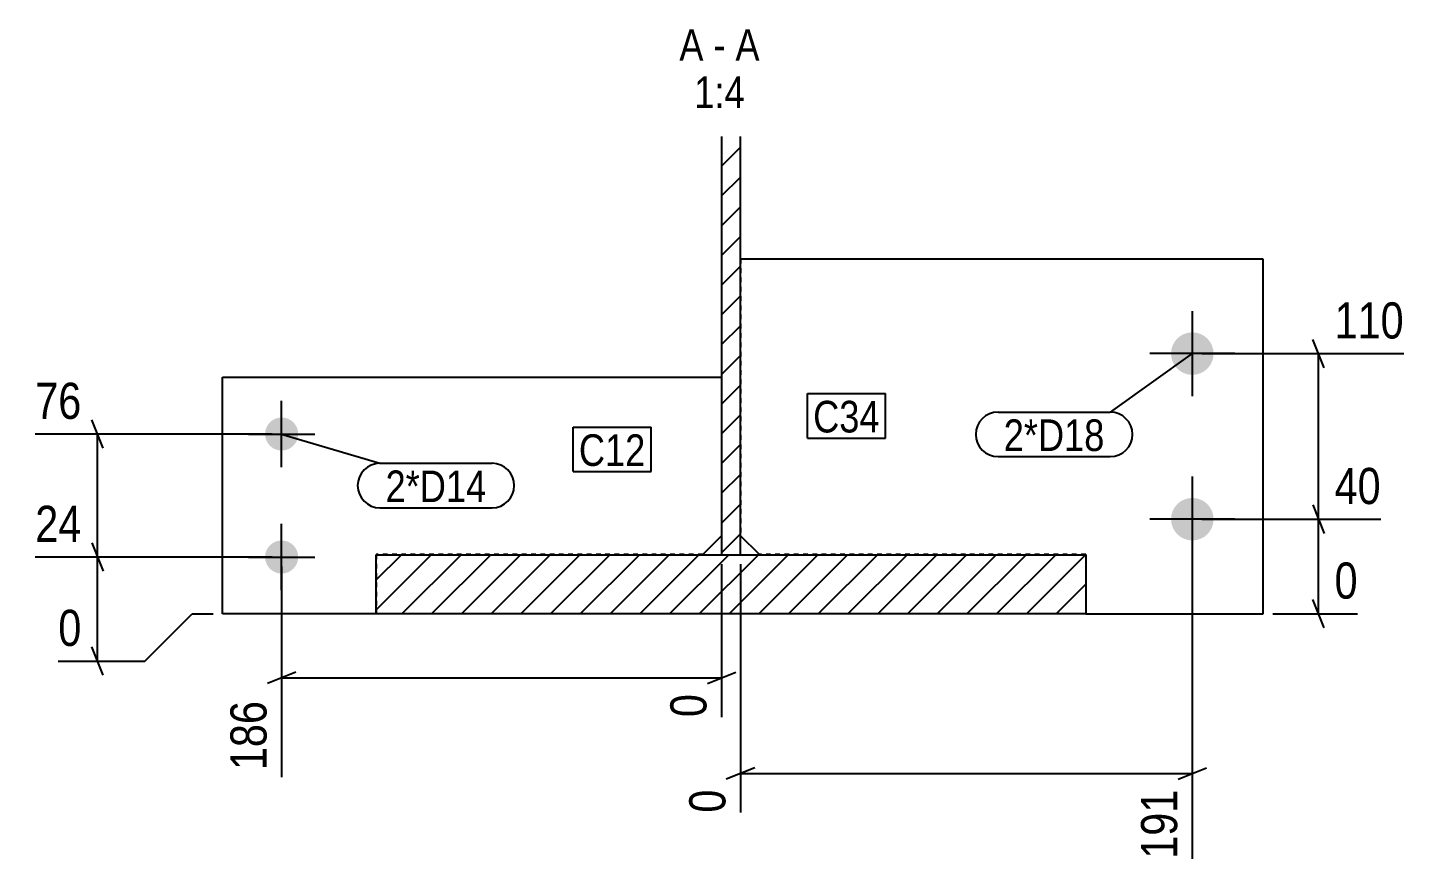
# Model space of a CAD drawing. Header units: millimetres. Extents: x 100 to 51796, y 13 to 3079.
# Drawn here: x 51211 to 51796, y 13 to 367 of the extents above; entities that cross this region are included whole.
import ezdxf

# ---------------------------------------------------------------- set-up
doc = ezdxf.new("R2010")
doc.units = ezdxf.units.MM
doc.linetypes.add('DXK_LINE_DOT2', pattern=[3.9198, 1.9599, -1.9599])
for name, color, linetype in [('MÅLSÆTNING', 7, 'Continuous'), ('STÅL', 7, 'Continuous'), ('TEKST', 7, 'Continuous')]:
    doc.layers.add(name, color=color, linetype=linetype)
doc.styles.add('Arial Narrow', font='ARIALN.TTF', dxfattribs={"height": 0.2})

msp = doc.modelspace()

# ---------------------------------------------------------------- hatches: boundary and pattern name
at = {"layer": 'STÅL', "linetype": 'Continuous'}
h = msp.add_hatch(dxfattribs=at)
h.set_pattern_fill('', scale=2.8, style=0, pattern_type=0)
h.set_pattern_definition([(45, (51504.715, 321.41), (-6.2862, 6.2862), [])])
h.paths.add_polyline_path([(51512.71, 321.41), (51504.71, 321.41), (51504.71, 144.58), (51512.71, 144.58)])
for points in [[(51703.72, 220.59, -1), (51703.72, 238.59, -1)], [(51318.71, 202.59, -1), (51318.71, 188.59, -1)], [(51703.72, 150.59, -1), (51703.72, 168.59, -1)], [(51318.71, 150.59, -1), (51318.71, 136.59, -1)]]:
    msp.add_hatch(color=96, dxfattribs=at).paths.add_polyline_path(points)
h = msp.add_hatch(dxfattribs=at)
h.set_pattern_fill('', scale=2.8, style=0, pattern_type=0)
h.set_pattern_definition([(45, (51658.715, 119.5835), (-6.28618, 6.28618), [])])
h.paths.add_polyline_path([(51358.71, 119.58), (51658.71, 119.58), (51658.71, 144.58), (51358.71, 144.58)])

# ---------------------------------------------------------------- linework, layer by layer
at = {"layer": 'MÅLSÆTNING', "color": 7, "linetype": 'Continuous'}
for p, q in [((51759.47, 223.59), (51754.67, 235.59)), ((51707.72, 229.59), (51793.12, 229.59)), ((51757.07, 159.59), (51757.07, 229.59)), ((51243.23, 189.59), (51238.43, 201.59)), ((51314.71, 195.59), (51214.53, 195.59)), ((51240.83, 143.59), (51240.83, 195.59)), ((51754.67, 165.59), (51759.47, 153.59)), ((51754.67, 165.59), (51759.47, 153.59)), ((51707.72, 159.59), (51783.37, 159.59)), ((51707.72, 159.59), (51783.37, 159.59)), ((51757.07, 119.59), (51757.07, 159.59)), ((51703.72, 155.59), (51703.72, 16)), ((51238.43, 149.59), (51243.23, 137.59)), ((51314.71, 143.59), (51214.53, 143.59)), ((51314.71, 143.59), (51214.53, 143.59)), ((51240.83, 99.59), (51240.83, 143.59)), ((51504.71, 140.58), (51504.71, 75.89)), ((51512.71, 140.59), (51512.71, 35.5)), ((51318.71, 139.59), (51318.71, 50.56)), ((51759.47, 113.59), (51754.67, 125.59)), ((51260.83, 99.59), (51280.83, 119.59)), ((51280.83, 119.59), (51289.71, 119.59)), ((51737.72, 119.59), (51773.62, 119.59)), ((51243.23, 93.59), (51238.43, 105.59)), ((51224.28, 99.59), (51260.83, 99.59)), ((51324.71, 94.84), (51312.71, 90.04)), ((51498.71, 90.04), (51510.71, 94.84)), ((51318.71, 92.44), (51504.71, 92.44)), ((51518.71, 54.45), (51506.71, 49.65)), ((51697.72, 49.65), (51709.72, 54.45)), ((51512.71, 52.05), (51703.72, 52.05))]:
    msp.add_line(p, q, dxfattribs=at)
at = {"layer": 'STÅL', "color": 2, "linetype": 'Continuous'}
for p, q in [((51504.71, 321.41), (51504.71, 144.58)), ((51512.71, 144.58), (51512.71, 321.41)), ((51358.71, 119.58), (51358.71, 144.58)), ((51358.71, 144.58), (51658.71, 144.58)), ((51504.71, 144.58), (51512.71, 144.58)), ((51658.71, 144.58), (51658.71, 119.58)), ((51658.71, 119.58), (51358.71, 119.58))]:
    msp.add_line(p, q, dxfattribs=at)
at = {"layer": 'STÅL', "color": 4, "linetype": 'Continuous'}
for p, q in [((51733.72, 269.59), (51512.72, 269.59)), ((51733.72, 119.59), (51733.72, 269.59)), ((51293.71, 119.59), (51293.71, 219.59)), ((51293.71, 219.59), (51504.71, 219.59)), ((51504.71, 152.59), (51496.71, 144.59)), ((51520.72, 144.59), (51512.72, 152.59)), ((51358.71, 119.59), (51293.71, 119.59)), ((51658.72, 119.59), (51733.72, 119.59))]:
    msp.add_line(p, q, dxfattribs=at)
at = {"layer": 'STÅL', "color": 30, "linetype": 'DXK_LINE_DOT2'}
for p, q in [((51512.72, 269.59), (51512.72, 152.59)), ((51504.71, 219.59), (51504.71, 152.59)), ((51496.71, 144.59), (51358.71, 144.59)), ((51358.71, 144.59), (51358.71, 119.59)), ((51658.72, 144.59), (51520.72, 144.59)), ((51658.72, 144.59), (51658.72, 119.59))]:
    msp.add_line(p, q, dxfattribs=at)
at = {"layer": 'STÅL', "color": 96, "linetype": 'Continuous'}
for p, q in [((51703.72, 247.59), (51703.72, 211.59)), ((51721.72, 229.59), (51685.72, 229.59)), ((51318.71, 181.59), (51318.71, 209.59)), ((51304.71, 195.59), (51332.71, 195.59)), ((51703.72, 177.59), (51703.72, 141.59)), ((51721.72, 159.59), (51685.72, 159.59)), ((51318.71, 129.59), (51318.71, 157.59)), ((51304.71, 143.59), (51332.71, 143.59))]:
    msp.add_line(p, q, dxfattribs=at)

# ---------------------------------------------------------------- wipeouts: each hides what was drawn before it
at = {"color": 0, "linetype": 'Continuous'}
for points, layer in [([(51315.51, 85.93), (51293.11, 85.93), (51293.11, 50.28), (51315.51, 50.28)], 'MÅLSÆTNING'), ([(51497.07, 353.41), (51497.07, 367.41), (51486.85, 367.41), (51486.85, 353.41)], 'TEKST'), ([(51506.37, 353.41), (51506.37, 367.41), (51501.27, 367.41), (51501.27, 353.41)], 'TEKST'), ([(51520.8, 353.41), (51520.8, 367.41), (51510.57, 367.41), (51510.57, 353.41)], 'TEKST'), ([(51514.49, 333.41), (51514.49, 347.41), (51493.16, 347.41), (51493.16, 333.41)], 'TEKST')]:
    msp.add_wipeout(points, dxfattribs=at).dxf.layer = layer
at = {"color": 0}
for points in [[(51571.55, 196.26), (51571.55, 210.26), (51543.42, 210.26), (51543.42, 196.26)], [(51666.62, 188.42), (51666.62, 202.42), (51623.99, 202.42), (51623.99, 188.42)], [(51472.51, 182.1), (51472.51, 196.1), (51444.38, 196.1), (51444.38, 182.1)], [(51405.27, 166.8), (51405.27, 180.8), (51362.64, 180.8), (51362.64, 166.8)]]:
    msp.add_wipeout(points, dxfattribs=at).dxf.layer = 'TEKST'

# ---------------------------------------------------------------- next in the draw order: texts
at = {"layer": 'MÅLSÆTNING', "color": 3, "linetype": 'Continuous', "style": 'Arial Narrow'}
msp.add_text('186', height=15.271, rotation=90.00021, dxfattribs=at).set_placement((51312.31, 53.48))
at = {"layer": 'TEKST', "color": 3, "linetype": 'Continuous', "style": 'Arial Narrow'}
for s, height, p in [('A', 13.36, (51486.85, 353.41)), ('A', 13.36, (51510.57, 353.41)), ('-', 13.36, (51501.27, 353.41)), ('1:4', 13.362, (51493.16, 333.41))]:
    msp.add_text(s, height=height, dxfattribs=at).set_placement(p)

# ---------------------------------------------------------------- next in the draw order: wipeouts: each hides what was drawn before it
at = {"color": 0, "linetype": 'Continuous'}
for points in [[(51796.32, 232.79), (51796.32, 255.19), (51760.67, 255.19), (51760.67, 232.79)], [(51237.23, 198.79), (51237.23, 221.19), (51211.33, 221.19), (51211.33, 198.79)], [(51786.57, 162.79), (51786.57, 185.19), (51760.67, 185.19), (51760.67, 162.79)], [(51237.23, 146.79), (51237.23, 169.19), (51211.33, 169.19), (51211.33, 146.79)], [(51776.82, 122.79), (51776.82, 145.19), (51760.67, 145.19), (51760.67, 122.79)], [(51237.23, 102.79), (51237.23, 125.19), (51221.08, 125.19), (51221.08, 102.79)], [(51501.51, 88.84), (51479.11, 88.84), (51479.11, 72.69), (51501.51, 72.69)], [(51509.51, 48.45), (51487.11, 48.45), (51487.11, 32.3), (51509.51, 32.3)], [(51700.52, 48.45), (51678.12, 48.45), (51678.12, 12.8), (51700.52, 12.8)]]:
    msp.add_wipeout(points, dxfattribs=at).dxf.layer = 'MÅLSÆTNING'
at = {"color": 0}
for points in [[(51571.55, 196.26), (51571.55, 210.26), (51543.42, 210.26), (51543.42, 196.26)], [(51666.62, 188.42), (51666.62, 202.42), (51623.99, 202.42), (51623.99, 188.42)], [(51472.51, 182.1), (51472.51, 196.1), (51444.38, 196.1), (51444.38, 182.1)], [(51405.27, 166.8), (51405.27, 180.8), (51362.64, 180.8), (51362.64, 166.8)]]:
    msp.add_wipeout(points, dxfattribs=at).dxf.layer = 'TEKST'

# ---------------------------------------------------------------- next in the draw order: linework, layer by layer
at = {"layer": 'MÅLSÆTNING', "color": 7, "linetype": 'Continuous'}
msp.add_line((51238.43, 149.59), (51243.23, 137.59), dxfattribs=at)
at = {"layer": 'TEKST', "color": 7, "linetype": 'Continuous'}
for p, q in [((51703.72, 229.59), (51669.02, 204.82)), ((51541.02, 212.66), (51573.95, 212.66)), ((51541.02, 193.86), (51541.02, 212.66)), ((51573.95, 193.86), (51573.95, 212.66)), ((51621.59, 204.82), (51669.02, 204.82)), ((51318.71, 195.59), (51360.24, 183.2)), ((51441.98, 198.5), (51474.91, 198.5)), ((51441.98, 179.7), (51441.98, 198.5)), ((51474.91, 179.7), (51474.91, 198.5)), ((51541.02, 193.86), (51573.95, 193.86)), ((51360.24, 183.2), (51407.67, 183.2)), ((51621.59, 186.02), (51669.02, 186.02)), ((51441.98, 179.7), (51474.91, 179.7)), ((51360.24, 164.4), (51407.67, 164.4))]:
    msp.add_line(p, q, dxfattribs=at)
for centre, start, end in [((51621.59, 195.42), 90, 270), ((51669.02, 195.42), 270, 90), ((51360.24, 173.8), 90, 270), ((51407.67, 173.8), 270, 90)]:
    msp.add_arc(centre, 9.4, start, end, dxfattribs=at)

# ---------------------------------------------------------------- next in the draw order: texts
at = {"layer": 'MÅLSÆTNING', "color": 3, "linetype": 'Continuous', "style": 'Arial Narrow'}
for s, height, p in [('110', 15.271, (51763.87, 235.99)), ('76', 15.271, (51214.53, 201.99)), ('40', 15.271, (51763.87, 165.99)), ('24', 15.271, (51214.53, 149.99)), ('0', 15.27, (51763.87, 125.99)), ('0', 15.27, (51224.28, 105.99))]:
    msp.add_text(s, height=height, dxfattribs=at).set_placement(p)
for s, height, p in [('0', 15.27, (51498.31, 75.89)), ('0', 15.27, (51506.31, 35.5)), ('191', 15.271, (51697.32, 16))]:
    msp.add_text(s, height=height, rotation=90.00021, dxfattribs=at).set_placement(p)
at = {"layer": 'TEKST', "color": 3, "style": 'Arial Narrow'}
for s, p in [('C34', (51543.42, 196.26)), ('2*D18', (51623.99, 188.42)), ('C12', (51444.38, 182.1)), ('2*D14', (51362.64, 166.8))]:
    msp.add_text(s, height=13.362, dxfattribs=at).set_placement(p)

doc.saveas('drawing.dxf')
